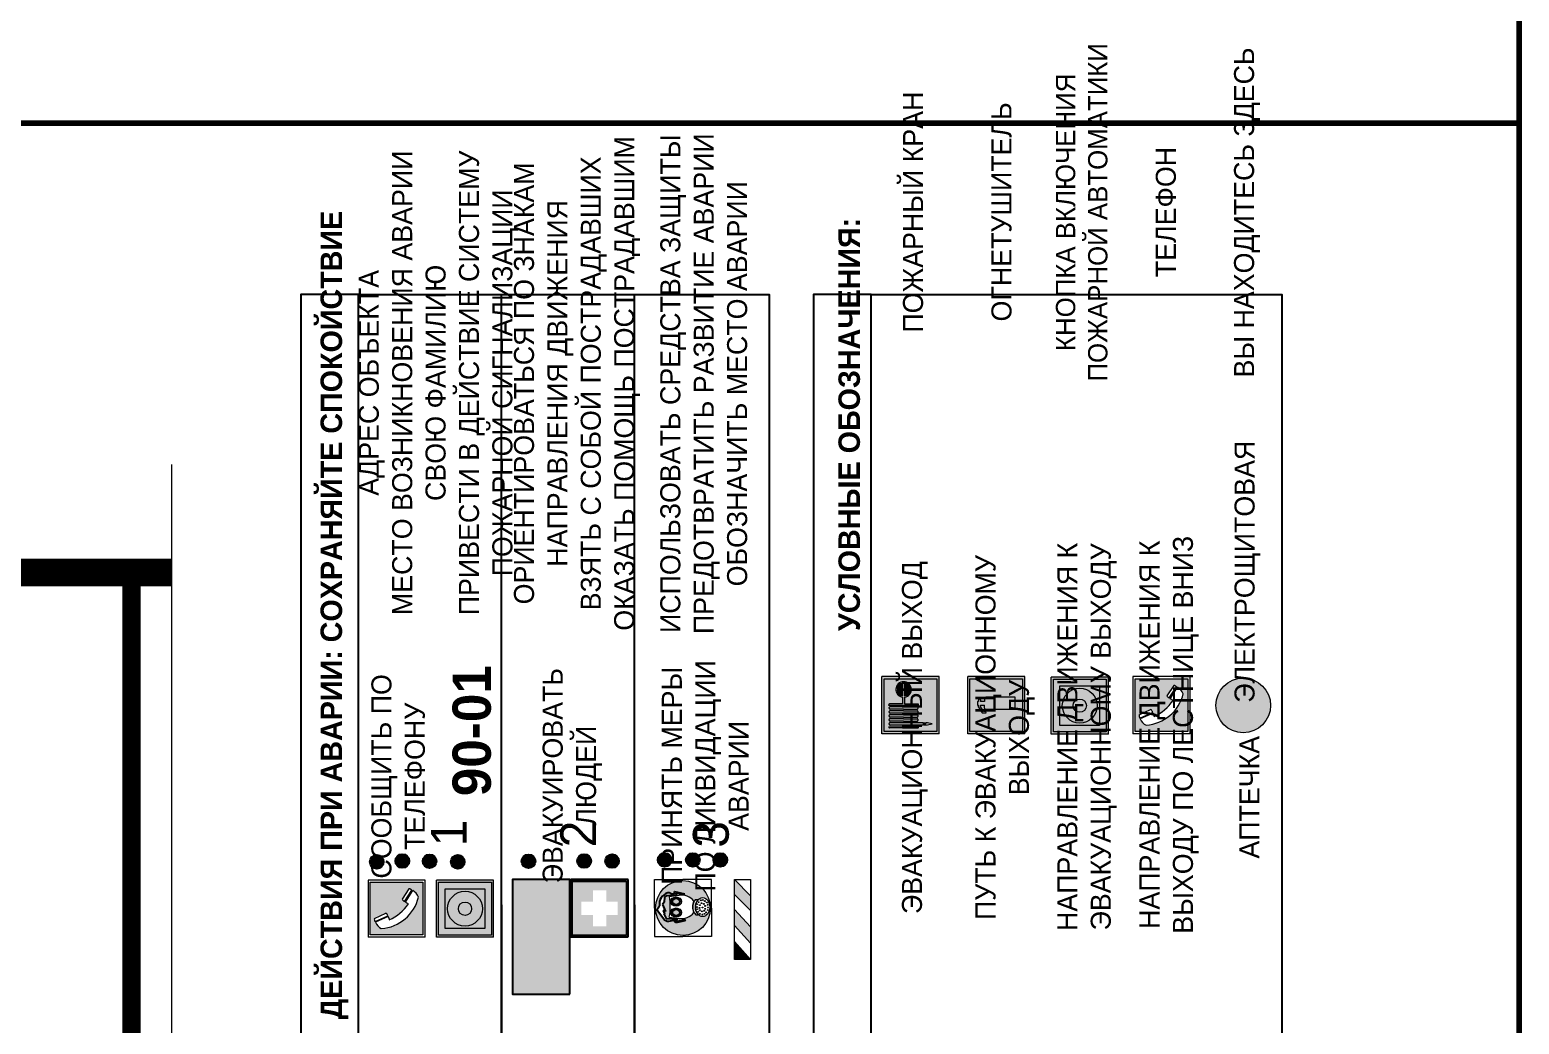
# Model space of a CAD drawing. Header units: millimetres. Extents: x 13114 to 67229, y 22859 to 38520.
# Drawn here: x 22875.4 to 23083.5, y 31561.4 to 31700.4 of the extents above; entities that cross this region are included whole.
import ezdxf

# ---------------------------------------------------------------- set-up
doc = ezdxf.new("R2010")
doc.units = ezdxf.units.MM
doc.styles.add('обычный', font='arial.ttf')

# ---------------------------------------------------------------- blocks, each defined once
blk = doc.blocks.new('A$C38D26F80')
h = blk.add_hatch(color=5)
h.dxf.hatch_style = 1
h.paths.add_polyline_path([(-8.77, -4.48, 1), (-0.19, -4.48, 1)])
h.paths.add_polyline_path([(-6.75, -3.58), (-6.75, -3.31), (-6.62, -3.22), (-6.5, -3.22), (-6.42, -3.3), (-6.39, -3.28), (-6.59, -2.23), (-6.59, -2.01), (-6.38, -1.58), (-4.76, -0.4), (-4.13, -0.79, -0.362848), (-2.1, -2.1, -0.201049), (-2.17, -2.48, 0.085434), (-2.26, -3.13), (-1.9, -3.16), (-2.25, -4.7), (-2.4, -4.59), (-2.43, -4.34), (-2.36, -4.34), (-2.14, -3.34), (-2.47, -3.42), (-2.58, -1.95), (-2.77, -1.58), (-3.58, -1.52), (-3.92, -1.26), (-5.05, -1.73), (-4.87, -1.39), (-5.41, -1.6), (-5.41, -1.46), (-6.13, -1.87), (-6.18, -3.5), (-6.56, -3.47), (-6.37, -4.59), (-6.16, -4.43), (-6.16, -4.66), (-6.36, -4.79), (-6.37, -4.8), (-6.51, -4.76)], flags=16)
h.paths.add_polyline_path([(-6.51, -4.76), (-6.36, -4.79), (-6.37, -4.8)], flags=0)
h.paths.add_polyline_path([(-5.92, -2.34, 0.089508), (-2.67, -2.35), (-2.48, -3.88, -0.268602), (-3.4, -6.18, 0.262449), (-5.2, -6.18, -0.268602), (-6.11, -3.88)], flags=16)
edge = h.paths.add_edge_path(flags=16)
edge.add_ellipse((-5.19, -3.41), major_axis=(0, 0.842), ratio=0.848992, start_angle=0, end_angle=360)
edge = h.paths.add_edge_path(flags=0)
edge.add_ellipse((-5.19, -3.39), major_axis=(0, 0.665), ratio=0.853798, start_angle=0, end_angle=360)
edge = h.paths.add_edge_path(flags=0)
edge.add_ellipse((-5.19, -3.4), major_axis=(0, 0.528), ratio=0.864094, start_angle=0, end_angle=360)
edge = h.paths.add_edge_path(flags=16)
edge.add_ellipse((-3.47, -3.4), major_axis=(0, 0.842), ratio=0.848992, start_angle=0, end_angle=360)
h.paths.add_polyline_path([(-3.13, -6.45), (-3.13, -6.84, 0.383174), (-5.57, -6.85), (-5.57, -6.49, -0.369952)], flags=16)
edge = h.paths.add_edge_path(flags=0)
edge.add_ellipse((-3.47, -3.39), major_axis=(0, 0.665), ratio=0.853798, start_angle=0, end_angle=360)
edge = h.paths.add_edge_path(flags=0)
edge.add_ellipse((-3.47, -3.4), major_axis=(0, 0.528), ratio=0.864094, start_angle=0, end_angle=360)
edge = h.paths.add_edge_path(flags=16)
edge.add_ellipse((-4.34, -7.57), major_axis=(-1.48, 0), ratio=0.744955, start_angle=0, end_angle=360)
h.paths.add_polyline_path([(-5.01, -6.85, -1), (-5.15, -6.85, -1)], flags=0)
h.paths.add_polyline_path([(-5.33, -7.14, -1), (-5.47, -7.14, -1)], flags=0)
h.paths.add_polyline_path([(-4.61, -6.71, -1), (-4.74, -6.71, -1)], flags=16)
h.paths.add_polyline_path([(-5.43, -7.51, -1), (-5.57, -7.51, -1)], flags=0)
h.paths.add_polyline_path([(-4.26, -6.67, -1), (-4.4, -6.67, -1)], flags=16)
h.paths.add_polyline_path([(-4.74, -7.14, -1), (-4.88, -7.14, -1)], flags=0)
h.paths.add_polyline_path([(-4.93, -7.43, -1), (-5.07, -7.43, -1)], flags=0)
h.paths.add_polyline_path([(-4.41, -7.07, -1), (-4.54, -7.07, -1)], flags=0)
h.paths.add_polyline_path([(-5.33, -7.87, -1), (-5.46, -7.87, -1)], flags=0)
h.paths.add_polyline_path([(-3.8, -6.71, -1), (-3.94, -6.71, -1)], flags=16)
h.paths.add_polyline_path([(-4.85, -7.78, -1), (-4.98, -7.78, -1)], flags=0)
h.paths.add_polyline_path([(-3.96, -7.14, -1), (-4.1, -7.14, -1)], flags=0)
h.paths.add_polyline_path([(-4.33, -7.53, -1), (-4.47, -7.53, -1)], flags=0)
h.paths.add_polyline_path([(-5.09, -8.12, -1), (-5.23, -8.12, -1)], flags=0)
h.paths.add_polyline_path([(-3.5, -6.94, -1), (-3.64, -6.94, -1)], flags=0)
h.paths.add_polyline_path([(-4.54, -7.97, -1), (-4.68, -7.97, -1)], flags=0)
h.paths.add_polyline_path([(-3.66, -7.39, -1), (-3.8, -7.39, -1)], flags=0)
h.paths.add_polyline_path([(-4.73, -8.35, -1), (-4.86, -8.35, -1)], flags=0)
h.paths.add_polyline_path([(-4.09, -7.96, -1), (-4.23, -7.96, -1)], flags=0)
h.paths.add_polyline_path([(-3.77, -7.74, -1), (-3.91, -7.74, -1)], flags=0)
h.paths.add_polyline_path([(-3.22, -7.27, -1), (-3.35, -7.27, -1)], flags=0)
h.paths.add_polyline_path([(-4.34, -8.4, -1), (-4.47, -8.4, -1)], flags=0)
h.paths.add_polyline_path([(-3.16, -7.61, -1), (-3.3, -7.61, -1)], flags=0)
h.paths.add_polyline_path([(-3.9, -8.35, -1), (-4.04, -8.35, -1)], flags=0)
h.paths.add_polyline_path([(-3.32, -7.91, -1), (-3.46, -7.91, -1)], flags=0)
h.paths.add_polyline_path([(-3.55, -8.23, -1), (-3.69, -8.23, -1)], flags=0)
at = {"color": 5, "lineweight": 5}
for p, q in [((-4.48, 0), (-8.96, 0)), ((-8.96, 0), (-8.96, -4.48)), ((-4.48, 0), (0, 0)), ((0, 0), (0, -4.48)), ((-6.59, -2.01), (-6.38, -1.58)), ((-6.59, -2.23), (-6.59, -2.01)), ((-6.39, -3.28), (-6.59, -2.23)), ((-6.38, -1.58), (-4.76, -0.4)), ((-6.13, -1.87), (-6.18, -3.5)), ((-5.41, -1.46), (-6.13, -1.87)), ((-4.87, -1.39), (-5.41, -1.6)), ((-5.41, -1.6), (-5.41, -1.46)), ((-3.92, -1.26), (-5.05, -1.73)), ((-5.05, -1.73), (-4.87, -1.39)), ((-4.76, -0.4), (-4.13, -0.79)), ((-3.58, -1.52), (-3.92, -1.26)), ((-2.77, -1.58), (-3.58, -1.52)), ((-2.58, -1.95), (-2.77, -1.58)), ((-2.47, -3.42), (-2.58, -1.95)), ((-8.96, -8.96), (-8.96, -4.48)), ((-6.75, -3.31), (-6.62, -3.22)), ((-6.75, -3.58), (-6.75, -3.31)), ((-6.51, -4.76), (-6.75, -3.58)), ((-6.62, -3.22), (-6.5, -3.22)), ((-6.18, -3.5), (-6.56, -3.47)), ((-6.56, -3.47), (-6.37, -4.59)), ((-6.5, -3.22), (-6.42, -3.3)), ((-6.42, -3.3), (-6.39, -3.28)), ((-6.37, -4.59), (-6.16, -4.43)), ((-6.16, -4.66), (-6.37, -4.8)), ((-6.16, -4.43), (-6.16, -4.66)), ((-5.92, -2.34), (-6.11, -3.88)), ((-2.67, -2.34), (-2.48, -3.88)), ((-2.14, -3.34), (-2.47, -3.42)), ((-2.43, -4.34), (-2.4, -4.59)), ((-2.43, -4.34), (-2.36, -4.34)), ((-2.4, -4.59), (-2.25, -4.7)), ((-2.36, -4.34), (-2.14, -3.34)), ((-1.9, -3.16), (-2.26, -3.13)), ((-2.25, -4.7), (-1.9, -3.16)), ((0, -8.96), (0, -4.48)), ((-6.37, -4.8), (-6.51, -4.76)), ((-5.57, -6.49), (-5.57, -6.85)), ((-3.13, -6.45), (-3.13, -6.84)), ((-4.48, -8.96), (-8.96, -8.96)), ((-4.48, -8.96), (0, -8.96))]:
    blk.add_line(p, q, dxfattribs=at)
at = {"color": 5}
for p, q in [((-6.59, -2.01), (-6.38, -1.58)), ((-6.59, -2.23), (-6.59, -2.01)), ((-6.39, -3.28), (-6.59, -2.23)), ((-6.38, -1.58), (-4.76, -0.4)), ((-6.13, -1.87), (-6.18, -3.5)), ((-5.41, -1.46), (-6.13, -1.87)), ((-4.87, -1.39), (-5.41, -1.6)), ((-5.41, -1.6), (-5.41, -1.46)), ((-3.92, -1.26), (-5.05, -1.73)), ((-5.05, -1.73), (-4.87, -1.39)), ((-4.76, -0.4), (-4.13, -0.79)), ((-3.58, -1.52), (-3.92, -1.26)), ((-2.77, -1.58), (-3.58, -1.52)), ((-2.58, -1.95), (-2.77, -1.58)), ((-2.47, -3.42), (-2.58, -1.95)), ((-6.75, -3.31), (-6.62, -3.22)), ((-6.75, -3.58), (-6.75, -3.31)), ((-6.51, -4.76), (-6.75, -3.58)), ((-6.62, -3.22), (-6.5, -3.22)), ((-6.18, -3.5), (-6.56, -3.47)), ((-6.56, -3.47), (-6.37, -4.59)), ((-6.5, -3.22), (-6.42, -3.3)), ((-6.42, -3.3), (-6.39, -3.28)), ((-6.37, -4.59), (-6.16, -4.43)), ((-6.16, -4.66), (-6.37, -4.8)), ((-6.16, -4.66), (-6.36, -4.79)), ((-6.16, -4.43), (-6.16, -4.66)), ((-2.14, -3.34), (-2.47, -3.42)), ((-2.4, -4.59), (-2.43, -4.34)), ((-2.43, -4.34), (-2.36, -4.34)), ((-2.25, -4.7), (-2.4, -4.59)), ((-2.36, -4.34), (-2.14, -3.34)), ((-2.26, -3.13), (-1.9, -3.16)), ((-1.9, -3.16), (-2.25, -4.7)), ((-6.37, -4.8), (-6.51, -4.76)), ((-6.36, -4.79), (-6.51, -4.76))]:
    blk.add_line(p, q, dxfattribs=at)
at = {"color": 5, "lineweight": 5}
for centre, radius in [((-4.48, -4.48), 4.29), ((-5.08, -6.85), 0.0678), ((-4.67, -6.71), 0.0678), ((-4.33, -6.67), 0.0678), ((-3.87, -6.71), 0.0678), ((-3.57, -6.94), 0.0678), ((-5.5, -7.51), 0.0678), ((-5.4, -7.14), 0.0678), ((-5.4, -7.87), 0.0678), ((-5.16, -8.12), 0.0678), ((-5, -7.43), 0.0678), ((-4.91, -7.78), 0.0678), ((-4.81, -7.14), 0.0678), ((-4.79, -8.35), 0.0678), ((-4.61, -7.97), 0.0678), ((-4.47, -7.07), 0.0678), ((-4.4, -7.53), 0.0678), ((-4.4, -8.4), 0.0678), ((-4.16, -7.96), 0.0678), ((-4.03, -7.14), 0.0678), ((-3.97, -8.35), 0.0678), ((-3.84, -7.74), 0.0678), ((-3.73, -7.39), 0.0678), ((-3.62, -8.23), 0.0678), ((-3.39, -7.91), 0.0678), ((-3.28, -7.27), 0.0678), ((-3.23, -7.61), 0.0678)]:
    blk.add_circle(centre, radius, dxfattribs=at)
at = {"color": 5}
for centre, radius, start, end in [((-3.89, -2.66), 1.88, 17.387, 97.1599), ((-2.6, -2.2), 0.511, 326.3906, 11.8614), ((-0.35, -3.07), 1.91, 162.2553, 181.7878)]:
    blk.add_arc(centre, radius, start, end, dxfattribs=at)
at = {"color": 5, "lineweight": 5}
for centre, radius, start, end in [((-2.6, -2.2), 0.513, 326.4781, 11.7739), ((-3.66, -4.24), 2.47, 171.573, 231.7124), ((-4.28, 6.66), 9.15, 259.6987, 280.1569), ((-4.93, -4.24), 2.47, 308.2876, 8.427), ((-0.47, -3.05), 1.79, 161.5846, 182.4584), ((-4.33, -7.88), 1.87, 50.358, 131.5662), ((-4.34, -8.2), 1.82, 48.4943, 132.3565), ((-4.3, -7.78), 1.83, 60.5889, 119.4111)]:
    blk.add_arc(centre, radius, start, end, dxfattribs=at)
for centre, major_axis, ratio in [((-5.19, -3.41), (0, 0.842), 0.848992), ((-5.19, -3.39), (0, 0.665), 0.853798), ((-5.19, -3.4), (0, 0.528), 0.864094), ((-3.47, -3.4), (0, 0.842), 0.848992), ((-3.47, -3.39), (0, 0.665), 0.853798), ((-3.47, -3.4), (0, 0.528), 0.864094), ((-4.34, -7.57), (-1.48, 0), 0.744955)]:
    blk.add_ellipse(centre, major_axis=major_axis, ratio=ratio, dxfattribs=at)
blk = doc.blocks.new('A$C47DD6509')
at = {"lineweight": 5}
for points in [[(-8.69, 0), (-11.19, 0), (-11.19, -2.22)], [(-4.22, 0), (-6.45, 0), (-8.91, -2.22), (-6.61, -2.22)], [(0, 0), (-2.09, 0), (-4.36, -2.22), (-2.29, -2.22)]]:
    blk.add_hatch(color=242, dxfattribs=at).paths.add_polyline_path(points)
at = {"color": 242, "lineweight": 5}
for p, q in [((-11.19, -2.22), (-8.69, 0)), ((-11.19, -2.22), (-11.19, 0)), ((-11.19, 0), (-8.69, 0)), ((-11.19, 0), (0, 0)), ((-8.91, -2.22), (-6.45, 0)), ((-6.61, -2.22), (-4.22, 0)), ((-4.36, -2.22), (-2.09, 0)), ((-2.29, -2.22), (0, 0)), ((0, 0), (0, -2.22)), ((0, -2.22), (-11.19, -2.22))]:
    blk.add_line(p, q, dxfattribs=at)
blk = doc.blocks.new('A$C32E8229D')
at = {"true_color": 0xffffff}
blk.add_hatch(color=7, dxfattribs=at).paths.add_polyline_path([(0, 0), (0, -8), (16, -8), (16, 0)])
h = blk.add_hatch(color=126)
h.paths.add_polyline_path([(0.2, -0.2), (15.8, -0.2), (15.8, -7.8), (0.2, -7.8)])
h.paths.add_polyline_path([(13.49, -2.05), (12.08, -2.05), (11.37, -2.63, 0.162397), (11.29, -2.84), (11.29, -3.63), (10.35, -3.63), (10.35, -4.05), (11.68, -4.05), (11.68, -3.48), (12.26, -4.28), (11.29, -5.1), (11.29, -6.78), (11.85, -6.78), (11.85, -5.44), (12.8, -4.64), (12.8, -5.94), (14.46, -5.94), (14.46, -5.39), (13.45, -5.39), (13.45, -3.97), (12.46, -2.59), (13.15, -2.59), (13.69, -3.34), (14.18, -3)], flags=16)
h.paths.add_polyline_path([(10.74, -1.82, 1), (11.8, -1.82, 1)], flags=16)
h.paths.add_polyline_path([(9.39, -3.59), (5.99, -3.59), (6.56, -3.03), (5.91, -3.03), (5.1, -3.83), (5.91, -4.64), (6.56, -4.64), (5.99, -4.09), (9.39, -4.09)], flags=16)
h.paths.add_polyline_path([(4.29, -1.08), (1.72, -1.08), (1.72, -6.6), (4.29, -6.6)], flags=16)
at = {"color": 126}
blk.add_lwpolyline([(16, -8), (0, -8), (0, 0), (16, 0)], close=True, dxfattribs=at)
blk = doc.blocks.new('A$C18900ED3')
h = blk.add_hatch(color=126)
h.paths.add_polyline_path([(-0.18, -0.18), (-7.02, -0.18), (-7.02, -7.02), (-0.18, -7.02)])
h.paths.add_polyline_path([(-5.89, -4.46), (-5.89, -2.77), (-4.46, -2.77), (-4.46, -1.31), (-2.77, -1.31), (-2.77, -2.77), (-1.33, -2.77), (-1.33, -4.46), (-2.77, -4.46), (-2.77, -5.89), (-4.46, -5.89), (-4.46, -4.46)], flags=16)
at = {"color": 126}
for p, q in [((-7.2, 0), (-7.2, -7.2)), ((0, 0), (-7.2, 0)), ((0, -7.2), (0, 0)), ((-7.02, -7.02), (-7.02, -0.18)), ((-7.02, -0.18), (-0.18, -0.18)), ((-0.18, -0.18), (-0.18, -7.02)), ((-7.2, -7.2), (0, -7.2)), ((-0.18, -7.02), (-7.02, -7.02))]:
    blk.add_line(p, q, dxfattribs=at)
blk = doc.blocks.new('A$C456E1F9C')
at = {"lineweight": 5}
h = blk.add_hatch(color=242, dxfattribs=at)
h.paths.add_polyline_path([(0.51, -1.47), (0.51, -13.26), (12.29, -13.26), (12.29, -1.47)])
h.paths.add_polyline_path([(5.42, -4.95, -0.254479), (4.78, -5.4), (3.52, -2.53, -0.209735), (4.23, -2.4)], flags=16)
h.paths.add_polyline_path([(8.53, -8.6), (10.87, -10.17), (10.54, -10.76), (8.03, -9.13, -0.192251)], flags=16)
h.paths.add_polyline_path([(4.61, -5.49, 0.005518), (3.87, -5.72, 0.128647), (7.49, -10.01, 0.00809), (7.83, -9.33), (10.47, -10.97, -0.16736), (8.99, -12.25, -0.327862), (1.95, -3.95, -0.166952), (3.36, -2.62)], flags=16)
at = {"color": 242, "lineweight": 5}
for p, q in [((0, -13.77), (0, -0.97)), ((12.8, -0.97), (0, -0.97)), ((4.61, -5.49), (3.36, -2.62)), ((3.52, -2.53), (4.78, -5.4)), ((4.23, -2.4), (5.42, -4.95)), ((12.8, -13.77), (12.8, -0.97)), ((7.83, -9.33), (10.47, -10.97)), ((8.03, -9.13), (10.54, -10.76)), ((10.81, -10.12), (8.53, -8.6)), ((10.54, -10.76), (10.8, -10.3)), ((10.8, -10.3), (10.81, -10.12)), ((0, -13.77), (12.8, -13.77))]:
    blk.add_line(p, q, dxfattribs=at)
blk.add_lwpolyline([(0.51, -1.47), (12.29, -1.47), (12.29, -13.26), (0.51, -13.26)], close=True, dxfattribs=at)
for centre, radius, start, end in [((4.59, -5.34), 2.99, 114.2845, 152.1974), ((4.02, -3.27), 0.891, 76.3284, 123.7092), ((11.12, -3.31), 9.19, 183.9915, 256.6009), ((14.98, -39.1), 35.17, 107.1487, 108.4135), ((13.86, -0.94), 11.08, 205.5536, 234.8762), ((4.68, -4.59), 0.824, 276.9621, 334.0723), ((-13.31, 0.8), 23.44, 332.5487, 334.4027), ((8.94, -9.5), 0.989, 114.4092, 157.9388), ((7.87, -9.46), 3, 291.9291, 329.9329)]:
    blk.add_arc(centre, radius, start, end, dxfattribs=at)
blk = doc.blocks.new('A$C54414219')
at = {"true_color": 0xffffff}
h = blk.add_hatch(color=7, dxfattribs=at)
h.paths.add_polyline_path([(2.39, -9.45), (2.39, -18.3), (11.23, -18.3), (11.23, -9.45)], flags=0)
h.paths.add_polyline_path([(10.71, -13.87, -1), (2.92, -13.87, -1)], flags=0)
h.paths.add_polyline_path([(8.3, -13.87, -1), (5.33, -13.87, -1)], flags=0)
h.paths.add_polyline_path([(0.41, -7.47), (0.41, -20.27), (13.21, -20.27), (13.21, -7.47)])
h.paths.add_polyline_path([(0.92, -19.77), (12.71, -19.77), (12.71, -7.98), (0.92, -7.98)], flags=16)
h.paths.add_polyline_path([(11.23, -9.45), (11.23, -18.3), (2.39, -18.3), (2.39, -9.45)], flags=0)
at = {"lineweight": 5}
h = blk.add_hatch(color=242, dxfattribs=at)
h.paths.add_polyline_path([(12.71, -7.98), (0.92, -7.98), (0.92, -19.77), (12.71, -19.77)])
h.paths.add_polyline_path([(11.23, -18.3), (2.39, -18.3), (2.39, -9.45), (11.23, -9.45)], flags=16)
h.paths.add_polyline_path([(10.71, -13.87, -1), (2.92, -13.87, -1)], flags=0)
h.paths.add_polyline_path([(8.3, -13.87, -1), (5.33, -13.87, -1)], flags=0)
at = {"true_color": 0xffffff}
h = blk.add_hatch(color=7, dxfattribs=at)
h.paths.add_polyline_path([(2.39, -9.45), (2.39, -18.3), (11.23, -18.3), (11.23, -9.45)])
h.paths.add_polyline_path([(10.71, -13.87, -1), (2.92, -13.87, -1)], flags=16)
h.paths.add_polyline_path([(8.3, -13.87, -1), (5.33, -13.87, -1)], flags=0)
at = {"lineweight": 5}
h = blk.add_hatch(color=242, dxfattribs=at)
h.paths.add_polyline_path([(2.92, -13.87, 1), (10.71, -13.87, 1)])
h.paths.add_polyline_path([(8.3, -13.87, -1), (5.33, -13.87, -1)], flags=16)
at = {"color": 242, "lineweight": 5}
for p, q in [((0.41, -20.27), (0.41, -7.47)), ((0.41, -7.47), (13.21, -7.47)), ((0.41, -7.47), (13.21, -7.47)), ((13.21, -20.27), (13.21, -7.47)), ((0.41, -20.27), (13.21, -20.27))]:
    blk.add_line(p, q, dxfattribs=at)
for points in [[(0.92, -7.98), (12.71, -7.98), (12.71, -19.77), (0.92, -19.77)], [(2.39, -9.45), (11.23, -9.45), (11.23, -18.3), (2.39, -18.3)]]:
    blk.add_lwpolyline(points, close=True, dxfattribs=at)
for radius in [3.89, 1.49]:
    blk.add_circle((6.81, -13.87), radius, dxfattribs=at)
blk = doc.blocks.new('A$C37112FD5')
at = {"true_color": 0xf5f5ff}
h = blk.add_hatch(color=7, dxfattribs=at)
h.dxf.hatch_style = 1
h.paths.add_polyline_path([(12.8, -7.4), (0, -7.4), (0, -20.2), (12.8, -20.2)])
h.paths.add_polyline_path([(12.29, -7.91), (12.29, -19.69), (0.51, -19.69), (0.51, -7.91)], flags=16)
h.paths.add_polyline_path([(4.98, -9.04, -0.42597), (5.17, -9.22), (5.17, -12.25), (5.17, -15.29, -0.432244), (4.98, -15.47), (4.83, -15.47, -0.42597), (4.64, -15.29), (4.64, -12.25), (4.64, -9.22, -0.432244), (4.83, -9.04)], flags=0)
h.paths.add_polyline_path([(4.28, -9.22), (4.28, -12.25), (4.28, -15.29, -0.432244), (4.09, -15.47), (3.94, -15.47, -0.42597), (3.75, -15.29), (3.75, -12.25), (3.75, -9.22, -0.432244), (3.94, -9.04), (4.09, -9.04, -0.42597)], flags=0)
h.paths.add_polyline_path([(5.72, -9.04), (5.87, -9.04, -0.42597), (6.06, -9.22), (6.06, -12.25), (6.06, -15.29, -0.432244), (5.87, -15.47), (5.72, -15.47, -0.42597), (5.53, -15.29), (5.53, -12.25), (5.53, -9.22, -0.432244)], flags=0)
h.paths.add_polyline_path([(6.42, -8.9), (6.5, -8.9, -0.42597), (6.69, -9.08), (6.69, -12.03), (8.21, -12.03, -15.824349), (8.21, -12.47), (6.69, -12.47), (6.69, -15.42, -0.432244), (6.5, -15.6), (6.42, -15.6)], flags=0)
h.paths.add_polyline_path([(3.39, -9.22), (3.39, -12.25), (3.39, -15.29, -0.432244), (3.2, -15.47), (3.05, -15.47, -0.42597), (2.85, -15.29), (2.85, -12.25), (2.85, -9.22, -0.432244), (3.05, -9.04), (3.2, -9.04, -0.42597)], flags=0)
h.paths.add_polyline_path([(2.5, -9.22), (2.5, -16.71), (1.96, -16.71), (1.96, -9.22, -0.432244), (2.15, -9.04), (2.31, -9.04, -0.42597)], flags=0)
h.paths.add_polyline_path([(1.61, -8.9), (1.61, -15.6), (1.57, -15.6, -0.42597), (1.37, -15.42), (1.37, -12.03), (1.37, -9.09, -0.432244), (1.57, -8.9)], flags=0)
h.paths.add_polyline_path([(9.76, -10.81), (9.76, -12.03), (8.49, -12.03, -0.336371)], flags=0)
h.paths.add_polyline_path([(8.49, -12.47), (9.76, -12.47), (9.76, -13.7, -0.336371)], flags=0)
h.paths.add_polyline_path([(10.11, -10.81, -0.336371), (11.38, -12.03), (10.11, -12.03)], flags=0)
h.paths.add_polyline_path([(10.11, -12.47), (11.38, -12.47, -0.336371), (10.11, -13.7)], flags=0)
h.paths.add_polyline_path([(2.5, -16.84), (2.5, -17.05), (1.97, -17.05), (1.97, -16.84)], flags=0)
h.paths.add_polyline_path([(2.5, -17.24, -0.033778), (2.24, -18.6, -0.033778), (1.97, -17.24)], flags=0)
h = blk.add_hatch(color=242)
h.dxf.hatch_style = 1
h.paths.add_polyline_path([(12.29, -7.91), (0.51, -7.91), (0.51, -19.69), (12.29, -19.69)])
h.paths.add_polyline_path([(6.42, -15.6), (6.42, -8.9), (6.5, -8.9, -0.42597), (6.69, -9.08), (6.69, -12.03), (8.21, -12.03, -15.824349), (8.21, -12.47), (6.69, -12.47), (6.69, -15.42, -0.432244), (6.5, -15.6)], flags=16)
h.paths.add_polyline_path([(5.87, -15.47), (5.72, -15.47, -0.42597), (5.53, -15.29), (5.53, -12.25), (5.53, -9.22, -0.432244), (5.72, -9.04), (5.87, -9.04, -0.42597), (6.06, -9.22), (6.06, -12.25), (6.06, -15.29, -0.432244)], flags=16)
h.paths.add_polyline_path([(4.98, -15.47), (4.83, -15.47, -0.42597), (4.64, -15.29), (4.64, -12.25), (4.64, -9.22, -0.432244), (4.83, -9.04), (4.98, -9.04, -0.42597), (5.17, -9.22), (5.17, -12.25), (5.17, -15.29, -0.432244)], flags=16)
h.paths.add_polyline_path([(4.09, -15.47), (3.94, -15.47, -0.42597), (3.75, -15.29), (3.75, -12.25), (3.75, -9.22, -0.432244), (3.94, -9.04), (4.09, -9.04, -0.42597), (4.28, -9.22), (4.28, -12.25), (4.28, -15.29, -0.432244)], flags=16)
h.paths.add_polyline_path([(3.2, -15.47), (3.05, -15.47, -0.42597), (2.85, -15.29), (2.85, -12.25), (2.85, -9.22, -0.432244), (3.05, -9.04), (3.2, -9.04, -0.42597), (3.39, -9.22), (3.39, -12.25), (3.39, -15.29, -0.432244)], flags=16)
h.paths.add_polyline_path([(2.5, -17.05), (1.97, -17.05), (1.97, -16.84), (2.5, -16.84)], flags=16)
h.paths.add_polyline_path([(2.5, -17.24, -0.033778), (2.24, -18.6, -0.033778), (1.97, -17.24)], flags=16)
h.paths.add_polyline_path([(2.5, -16.71), (1.96, -16.71), (1.96, -9.22, -0.432244), (2.15, -9.04), (2.31, -9.04, -0.42597), (2.5, -9.22)], flags=16)
h.paths.add_polyline_path([(1.61, -15.6), (1.57, -15.6, -0.42597), (1.37, -15.42), (1.37, -12.03), (1.37, -9.09, -0.432244), (1.57, -8.9), (1.61, -8.9)], flags=16)
h.paths.add_polyline_path([(8.49, -12.47), (9.76, -12.47), (9.76, -13.7, -0.336371)], flags=0)
h.paths.add_polyline_path([(10.11, -13.7), (10.11, -12.47), (11.38, -12.47, -0.336371)], flags=0)
h.paths.add_polyline_path([(8.49, -12.03, -0.336371), (9.76, -10.81), (9.76, -12.03)], flags=0)
h.paths.add_polyline_path([(10.11, -12.03), (10.11, -10.81, -0.336371), (11.38, -12.03)], flags=0)
h = blk.add_hatch(color=7, dxfattribs=at)
h.dxf.hatch_style = 1
h.paths.add_polyline_path([(1.61, -8.9), (1.57, -8.9, 0.432244), (1.37, -9.09), (1.37, -12.03), (1.37, -15.42, 0.42597), (1.57, -15.6), (1.61, -15.6)])
h.paths.add_polyline_path([(2.5, -9.22, 0.42597), (2.31, -9.04), (2.15, -9.04, 0.432244), (1.96, -9.22), (1.96, -16.71), (2.5, -16.71)])
h.paths.add_polyline_path([(2.5, -16.84), (1.97, -16.84), (1.97, -17.05), (2.5, -17.05)])
h.paths.add_polyline_path([(2.5, -17.24), (1.97, -17.24, 0.033778), (2.24, -18.6, 0.033778)])
h.paths.add_polyline_path([(3.39, -12.25), (3.39, -9.22, 0.42597), (3.2, -9.04), (3.05, -9.04, 0.432244), (2.85, -9.22), (2.85, -12.25), (2.85, -15.29, 0.42597), (3.05, -15.47), (3.2, -15.47, 0.432244), (3.39, -15.29)])
h.paths.add_polyline_path([(4.28, -12.25), (4.28, -9.22, 0.42597), (4.09, -9.04), (3.94, -9.04, 0.432244), (3.75, -9.22), (3.75, -12.25), (3.75, -15.29, 0.42597), (3.94, -15.47), (4.09, -15.47, 0.432244), (4.28, -15.29)])
h.paths.add_polyline_path([(5.17, -12.25), (5.17, -9.22, 0.42597), (4.98, -9.04), (4.83, -9.04, 0.432244), (4.64, -9.22), (4.64, -12.25), (4.64, -15.29, 0.42597), (4.83, -15.47), (4.98, -15.47, 0.432244), (5.17, -15.29)])
h.paths.add_polyline_path([(6.06, -12.25), (6.06, -9.22, 0.42597), (5.87, -9.04), (5.72, -9.04, 0.432244), (5.53, -9.22), (5.53, -12.25), (5.53, -15.29, 0.42597), (5.72, -15.47), (5.87, -15.47, 0.432244), (6.06, -15.29)])
h.paths.add_polyline_path([(6.69, -12.47), (8.21, -12.47, 15.824349), (8.21, -12.03), (6.69, -12.03), (6.69, -9.08, 0.42597), (6.5, -8.9), (6.42, -8.9), (6.42, -15.6), (6.5, -15.6, 0.432244), (6.69, -15.42)])
h.paths.add_polyline_path([(8.49, -12.47), (9.76, -12.47), (9.76, -13.7, -0.336371)], flags=16)
h.paths.add_polyline_path([(8.49, -12.03, -0.336371), (9.76, -10.81), (9.76, -12.03)], flags=16)
h.paths.add_polyline_path([(10.11, -12.47), (11.38, -12.47, -0.336371), (10.11, -13.7)], flags=16)
h.paths.add_polyline_path([(10.11, -12.03), (10.11, -10.81, -0.336371), (11.38, -12.03)], flags=16)
h = blk.add_hatch(color=242)
h.dxf.hatch_style = 1
h.paths.add_polyline_path([(9.76, -10.81, 0.336371), (8.49, -12.03), (9.76, -12.03)])
h.paths.add_polyline_path([(10.11, -10.81), (10.11, -12.03), (11.38, -12.03, 0.336371)])
h.paths.add_polyline_path([(11.38, -12.47), (10.11, -12.47), (10.11, -13.7, 0.336371)])
h.paths.add_polyline_path([(9.76, -12.47), (8.49, -12.47, 0.336371), (9.76, -13.7)])
at = {"color": 242, "lineweight": 5}
for p, q in [((0, -20.2), (0, -7.4)), ((0, -7.4), (12.8, -7.4)), ((1.37, -12.03), (1.37, -9.08)), ((1.57, -8.9), (1.61, -8.9)), ((1.61, -8.9), (1.61, -15.6)), ((1.96, -16.71), (1.96, -9.22)), ((2.15, -9.04), (2.31, -9.04)), ((2.5, -16.71), (2.5, -9.22)), ((2.85, -12.25), (2.85, -9.22)), ((3.05, -9.04), (3.2, -9.04)), ((3.39, -12.25), (3.39, -9.22)), ((3.75, -12.25), (3.75, -9.22)), ((3.94, -9.04), (4.09, -9.04)), ((4.28, -12.25), (4.28, -9.22)), ((4.64, -12.25), (4.64, -9.22)), ((4.83, -9.04), (4.98, -9.04)), ((5.17, -12.25), (5.17, -9.22)), ((5.53, -12.25), (5.53, -9.22)), ((5.72, -9.04), (5.87, -9.04)), ((6.06, -12.25), (6.06, -9.22)), ((6.42, -8.9), (6.42, -15.6)), ((6.5, -8.9), (6.42, -8.9)), ((6.69, -12.03), (6.69, -9.08)), ((12.8, -20.2), (12.8, -7.4)), ((1.37, -12.03), (1.37, -15.42)), ((2.85, -12.25), (2.85, -15.29)), ((3.39, -12.25), (3.39, -15.29)), ((3.75, -12.25), (3.75, -15.29)), ((4.28, -12.25), (4.28, -15.29)), ((4.64, -12.25), (4.64, -15.29)), ((5.17, -12.25), (5.17, -15.29)), ((5.53, -12.25), (5.53, -15.29)), ((6.06, -12.25), (6.06, -15.29)), ((8.21, -12.03), (6.69, -12.03)), ((8.21, -12.47), (6.69, -12.47)), ((6.69, -12.47), (6.69, -15.42)), ((9.76, -12.03), (8.49, -12.03)), ((9.76, -12.47), (8.49, -12.47)), ((9.76, -10.81), (9.76, -12.03)), ((9.76, -12.47), (9.76, -13.7)), ((10.11, -10.81), (10.11, -12.03)), ((11.38, -12.03), (10.11, -12.03)), ((11.38, -12.47), (10.11, -12.47)), ((10.11, -12.47), (10.11, -13.7)), ((1.57, -15.6), (1.61, -15.6)), ((3.05, -15.47), (3.2, -15.47)), ((3.94, -15.47), (4.09, -15.47)), ((4.83, -15.47), (4.98, -15.47)), ((5.72, -15.47), (5.87, -15.47)), ((6.42, -15.6), (6.5, -15.6)), ((1.96, -16.71), (2.5, -16.71)), ((1.97, -16.84), (2.5, -16.84)), ((1.97, -17.05), (1.97, -16.84)), ((2.5, -17.05), (1.97, -17.05)), ((1.97, -17.24), (2.5, -17.24)), ((2.5, -16.84), (2.5, -17.05)), ((0, -20.2), (12.8, -20.2))]:
    blk.add_line(p, q, dxfattribs=at)
blk.add_lwpolyline([(0.51, -7.91), (12.29, -7.91), (12.29, -19.69), (0.51, -19.69)], close=True, dxfattribs=at)
for centre, radius, start, end in [((1.56, -9.09), 0.182, 87.1027, 180.6071), ((2.15, -9.22), 0.182, 87.1027, 180.6071), ((2.32, -9.22), 0.182, 359.3929, 92.8973), ((3.04, -9.22), 0.182, 87.1027, 180.6071), ((3.21, -9.22), 0.182, 359.3929, 92.8973), ((3.93, -9.22), 0.182, 87.1027, 180.6071), ((4.1, -9.22), 0.182, 359.3929, 92.8973), ((4.82, -9.22), 0.182, 87.1027, 180.6071), ((4.99, -9.22), 0.182, 359.3929, 92.8973), ((5.71, -9.22), 0.182, 87.1027, 180.6071), ((5.88, -9.22), 0.182, 359.3929, 92.8973), ((6.51, -9.09), 0.182, 359.3929, 92.8973), ((9.93, -12.25), 1.74, 187.2319, 172.7681), ((9.93, -12.25), 1.46, 96.9927, 171.3585), ((9.93, -12.25), 1.46, 188.6415, 263.0073), ((9.93, -12.25), 1.46, 8.6415, 83.0073), ((9.93, -12.25), 1.46, 276.9927, 351.3585), ((1.56, -15.42), 0.182, 179.3929, 272.8973), ((3.04, -15.29), 0.182, 179.3929, 272.8973), ((3.21, -15.29), 0.182, 267.1027, 0.6071), ((3.93, -15.29), 0.182, 179.3929, 272.8973), ((4.1, -15.29), 0.182, 267.1027, 0.6071), ((4.82, -15.29), 0.182, 179.3929, 272.8973), ((4.99, -15.29), 0.182, 267.1027, 0.6071), ((5.71, -15.29), 0.182, 179.3929, 272.8973), ((5.88, -15.29), 0.182, 267.1027, 0.6071), ((6.51, -15.42), 0.182, 267.1027, 0.6071), ((12.17, -15.98), 10.27, 187.041, 194.7793), ((-7.7, -15.98), 10.27, 345.2207, 352.959)]:
    blk.add_arc(centre, radius, start, end, dxfattribs=at)
blk = doc.blocks.new('A$C7B8C2D5B')
at = {"lineweight": 0}
h = blk.add_hatch(color=5, dxfattribs=at)
h.dxf.hatch_style = 1
h.paths.add_polyline_path([(1.397, -3.024, 1), (-2.112, -3.024, 1)])
at = {"color": 5, "lineweight": 0}
blk.add_circle((-0.358, -3.024), 1.755, dxfattribs=at)
blk = doc.blocks.new('A$C3AD82952')
at = {"true_color": 0xf5f5ff}
h = blk.add_hatch(color=7, dxfattribs=at)
h.dxf.hatch_style = 1
h.paths.add_polyline_path([(8.21, 8.73, 0.414214), (7.89, 9.05), (7.22, 9.05), (7.22, 9.92), (7.59, 9.92, 1), (7.57, 10.36), (7.22, 10.36), (7.22, 10.6), (6.43, 10.6), (6.43, 10.36), (6.01, 10.36), (4.74, 9.59), (4.74, 8.69), (4.98, 8.73), (4.98, 9.26), (6.12, 9.91), (6.43, 9.91), (6.43, 9.05), (5.76, 9.05, 0.414214), (5.44, 8.73), (5.44, 2.2), (8.21, 2.2)], flags=0)
h.paths.add_polyline_path([(12.8, 12.8), (0, 12.8), (0, 0), (12.8, 0)])
h.paths.add_polyline_path([(0.51, 12.29), (12.29, 12.29), (12.29, 0.51), (0.51, 0.51)], flags=16)
h.paths.add_polyline_path([(4.74, 9.59), (6.01, 10.36), (6.43, 10.36), (6.43, 10.6), (7.22, 10.6), (7.22, 10.36), (7.59, 10.36, -0.94586), (7.59, 9.92), (7.22, 9.92), (7.22, 9.05), (7.89, 9.05, -0.414214), (8.21, 8.73), (8.21, 2.2), (5.44, 2.2), (5.44, 8.73, -0.414214), (5.76, 9.05), (6.43, 9.05), (6.43, 9.91), (6.12, 9.91), (4.98, 9.26), (4.98, 8.73), (4.74, 8.69)], flags=0)
h = blk.add_hatch(color=242)
h.dxf.hatch_style = 1
h.paths.add_polyline_path([(12.29, 12.29), (0.51, 12.29), (0.51, 0.51), (12.29, 0.51)])
h.paths.add_polyline_path([(4.74, 8.69), (4.74, 9.59), (6.01, 10.36), (6.43, 10.36), (6.43, 10.6), (7.22, 10.6), (7.22, 10.36), (7.59, 10.36, -0.94586), (7.59, 9.92), (7.22, 9.92), (7.22, 9.05), (7.89, 9.05, -0.414214), (8.21, 8.73), (8.21, 2.2), (5.44, 2.2), (5.44, 8.73, -0.414214), (5.76, 9.05), (6.43, 9.05), (6.43, 9.91), (6.12, 9.91), (4.98, 9.26), (4.98, 8.73)], flags=16)
h = blk.add_hatch(color=7, dxfattribs=at)
h.dxf.hatch_style = 1
h.paths.add_polyline_path([(8.21, 8.73, 0.414214), (7.89, 9.05), (7.22, 9.05), (7.22, 9.92), (7.59, 9.92, 1), (7.57, 10.36), (7.22, 10.36), (7.22, 10.6), (6.43, 10.6), (6.43, 10.36), (6.01, 10.36), (4.74, 9.59), (4.74, 8.69), (4.98, 8.73), (4.98, 9.26), (6.12, 9.91), (6.43, 9.91), (6.43, 9.05), (5.76, 9.05, 0.414214), (5.44, 8.73), (5.44, 2.2), (8.21, 2.2)])
at = {"color": 242, "lineweight": 5}
for p, q in [((0, 0), (0, 12.8)), ((0, 12.8), (12.8, 12.8)), ((6.01, 10.36), (4.74, 9.59)), ((6.01, 10.36), (6.43, 10.36)), ((7.22, 10.6), (6.43, 10.6)), ((6.43, 10.6), (6.43, 10.36)), ((7.22, 10.36), (7.22, 10.6)), ((7.59, 10.36), (7.22, 10.36)), ((12.8, 0), (12.8, 12.8)), ((4.74, 9.59), (4.74, 8.69)), ((4.74, 8.69), (4.98, 8.73)), ((4.98, 9.26), (6.12, 9.91)), ((4.98, 8.73), (4.98, 9.26)), ((5.44, 2.2), (5.44, 8.73)), ((5.76, 9.05), (6.43, 9.05)), ((6.12, 9.91), (6.43, 9.91)), ((6.43, 9.91), (6.43, 9.05)), ((7.22, 9.05), (7.22, 9.92)), ((7.59, 9.92), (7.22, 9.92)), ((7.89, 9.05), (7.22, 9.05)), ((8.21, 2.2), (8.21, 8.73)), ((0, 0), (12.8, 0)), ((5.44, 2.2), (8.21, 2.2))]:
    blk.add_line(p, q, dxfattribs=at)
blk.add_lwpolyline([(0.51, 12.29), (12.29, 12.29), (12.29, 0.51), (0.51, 0.51)], close=True, dxfattribs=at)
for centre, radius, start, end in [((7.58, 10.14), 0.223, 273.1875, 86.8125), ((5.76, 8.73), 0.32, 90, 180), ((7.89, 8.73), 0.32, 0, 90)]:
    blk.add_arc(centre, radius, start, end, dxfattribs=at)

msp = doc.modelspace()

# ---------------------------------------------------------------- hatches: boundary and pattern name
at = {"lineweight": 0}
h = msp.add_hatch(color=256, dxfattribs=at)
h.dxf.hatch_style = 1
h.paths.add_polyline_path([(22923.86, 31583.14, 1), (22923.86, 31585.07, 1)])
h = msp.add_hatch(color=256, dxfattribs=at)
h.dxf.hatch_style = 1
h.paths.add_polyline_path([(22927.44, 31583.24, 1), (22927.44, 31585.17, 1)])
h = msp.add_hatch(color=256, dxfattribs=at)
h.dxf.hatch_style = 1
h.paths.add_polyline_path([(22931.25, 31583.2, 1), (22931.25, 31585.14, 1)])
h = msp.add_hatch(color=256, dxfattribs=at)
h.dxf.hatch_style = 1
h.paths.add_polyline_path([(22935.18, 31583.12, 1), (22935.18, 31585.05, 1)])
h = msp.add_hatch(color=256, dxfattribs=at)
h.dxf.hatch_style = 1
h.paths.add_polyline_path([(22945.07, 31583.21, 1), (22945.07, 31585.14, 1)])
h = msp.add_hatch(color=256, dxfattribs=at)
h.dxf.hatch_style = 1
h.paths.add_polyline_path([(22952.85, 31583.25, 1), (22952.85, 31585.18, 1)])
h = msp.add_hatch(color=256, dxfattribs=at)
h.dxf.hatch_style = 1
h.paths.add_polyline_path([(22956.75, 31583.24, 1), (22956.75, 31585.17, 1)])
h = msp.add_hatch(color=256, dxfattribs=at)
h.dxf.hatch_style = 1
h.paths.add_polyline_path([(22964.1, 31583.4, 1), (22964.1, 31585.33, 1)])
h = msp.add_hatch(color=256, dxfattribs=at)
h.dxf.hatch_style = 1
h.paths.add_polyline_path([(22968.05, 31583.39, 1), (22968.05, 31585.32, 1)])
h = msp.add_hatch(color=256, dxfattribs=at)
h.dxf.hatch_style = 1
h.paths.add_polyline_path([(22971.88, 31583.39, 1), (22971.88, 31585.33, 1)])

# ---------------------------------------------------------------- linework, layer by layer
at = {"color": 1, "lineweight": 100}
for points in [[(22483.53, 32082.37), (23083.53, 32082.37), (23083.53, 31687.37), (22483.53, 31687.37)], [(22483.53, 31687.37), (23083.53, 31687.37), (23083.53, 31292.37), (22483.53, 31292.37)]]:
    msp.add_lwpolyline(points, close=True, dxfattribs=at)
for points in [[(22921.32, 31519.66), (22921.32, 31663.42), (22913.27, 31663.42), (22913.27, 31519.66)], [(22921.32, 31519.66), (22921.32, 31663.42), (22978.72, 31663.42), (22978.72, 31519.66)], [(22992.97, 31519.66), (22992.97, 31663.42), (22984.92, 31663.42), (22984.92, 31519.66)], [(22992.97, 31519.66), (22992.97, 31663.42), (23050.37, 31663.42), (23050.37, 31519.66)]]:
    msp.add_lwpolyline(points, close=True)
for points in [[(22941.32, 31578.07), (22941.32, 31519.66), (22941.32, 31663.42)], [(22959.89, 31578.07), (22959.89, 31519.66), (22959.89, 31663.42)]]:
    msp.add_lwpolyline(points)
at = {"lineweight": 0}
msp.add_lwpolyline([(22895.23, 31425.01), (22895.23, 31639.62)], dxfattribs=at)
for points, const_width in [([(22895.23, 31624.55), (22582.66, 31624.55), (22582.66, 31621.17)], 3.84), ([(22889.57, 31624.55), (22889.57, 31544.35)], 2.56)]:
    msp.add_lwpolyline(points, dxfattribs=dict(at, const_width=const_width))
for centre in [(22923.86, 31584.1), (22927.44, 31584.21), (22931.25, 31584.17), (22935.18, 31584.09), (22945.07, 31584.17), (22952.85, 31584.21), (22956.75, 31584.2), (22964.1, 31584.36), (22968.05, 31584.36), (22971.88, 31584.36)]:
    msp.add_circle(centre, 0.966)

# ---------------------------------------------------------------- block references
at = {"rotation": 90}
for name, p, xscale, yscale, zscale in [('A$C37112FD5', (22989.84, 31601.98), 0.6249984004534781, 0.6249984004534781, 0.6249984004534781), ('A$C3AD82952', (23014.45, 31601.98), 0.625, 0.625, 0.625), ('A$C54414219', (23013.44, 31601.67), 0.625, 0.625, 0.625), ('A$C456E1F9C', (23028.92, 31601.98), 0.625, 0.625, 0.625), ('A$C7B8C2D5B', (23038.38, 31606.75), 2.177419353276491, 2.177419353276491, 2.177419353276491), ('A$C456E1F9C', (22922.04, 31573.55), 0.625, 0.625, 0.625), ('A$C54414219', (22927.53, 31573.29), 0.625, 0.625, 0.625), ('A$C18900ED3', (22950.99, 31581.61), 1.111111111007631, 1.111111111007631, 1.111111111007631), ('A$C38D26F80', (22962.66, 31581.64), 0.8928571427240968, 0.8928571427240968, 0.8928571427240968)]:
    msp.add_blockref(name, p, dxfattribs=dict(at, xscale=xscale, yscale=yscale, zscale=zscale))
at = {"xscale": -1, "rotation": 90}
msp.add_blockref('A$C32E8229D', (22942.84, 31581.61), dxfattribs=at)
at = {"color": 242, "true_color": 0xc1121c, "rotation": 90}
msp.add_blockref('A$C47DD6509', (22973.88, 31581.63), dxfattribs=at)

# ---------------------------------------------------------------- texts
at = {"lineweight": 0, "attachment_point": 5, "rotation": 90, "style": 'обычный'}
for s, insert, char_height, width in [('\\pi-8.1,l8.1,t8.1;{\\fProxima Nova Rg|b0|i0|c204|p2;КНОПКА ВКЛЮЧЕНИЯ\\PПОЖАРНОЙ АВТОМАТИКИ}', (23022.4, 31674.89), 2.7, 126.6484), ('\\pi-8.4,l8.4,t8.4;{\\fProxima Nova Rg|b0|i0|c204|p2;ВЫ НАХОДИТЕСЬ ЗДЕСЬ\\H1.1997x; }', (23045.48, 31674.87), 2.8, 126.6484), ('\\pi-8.4,l8.4,t8.4;{\\fProxima Nova Rg|b0|i0|c204|p2;ПОЖАРНЫЙ КРАН\\H1.6404x; }', (22998.83, 31674.92), 2.8, 126.6484), ('\\pi-8.4,l8.4,t8.4;{\\fProxima Nova Rg|b0|i0|c204|p2;ОГНЕТУШИТЕЛЬ\\H1.1997x; }', (23011.19, 31674.95), 2.8, 126.6484), ('\\pi-8.4,l8.4,t8.4;{\\fProxima Nova Rg|b0|i0|c204|p2;ОРИЕНТИРОВАТЬСЯ ПО ЗНАКАМ \\PНАПРАВЛЕНИЯ ДВИЖЕНИЯ\\PВЗЯТЬ С СОБОЙ ПОСТРАДАВШИХ\\PОКАЗАТЬ ПОМОЩЬ ПОСТРАДАВШИМ}', (22951.85, 31650.98), 2.8, 126.6484), ('\\pi-8.4,l8.4,t8.4;{\\fProxima Nova Rg|b0|i0|c204|p2;ИСПОЛЬЗОВАТЬ СРЕДСТВА ЗАЩИТЫ \\PПРЕДОТВРАТИТЬ РАЗВИТИЕ АВАРИИ\\PОБОЗНАЧИТЬ МЕСТО АВАРИИ}', (22969.58, 31650.93), 2.8, 126.6484), ('\\pi-8.4,l8.4,t8.4;{\\fProxima Nova Rg|b0|i0|c204|p2;АДРЕС ОБЪЕКТА\\PМЕСТО ВОЗНИКНОВЕНИЯ АВАРИИ\\PСВОЮ ФАМИЛИЮ\\PПРИВЕСТИ В ДЕЙСТВИЕ СИСТЕМУ \\PПОЖАРНОЙ СИГНАЛИЗАЦИИ}', (22932.49, 31651.05), 2.8, 126.6484), ('\\pi-8.4,l8.4,t8.4;{\\fProxima Nova Rg|b0|i0|c204|p2;ТЕЛЕФОН\\H1.1997x; }', (23034.16, 31674.93), 2.8, 126.6484), ('{\\fProxima Nova Rg|b1|i0|c204|p2;ДЕЙСТВИЯ ПРИ АВАРИИ: СОХРАНЯЙТЕ СПОКОЙСТВИЕ\\H1.6644x; }', (22917.95, 31618.6), 3, 175.1736), ('{\\fProxima Nova Rg|b1|i0|c204|p2;УСЛОВНЫЕ ОБОЗНАЧЕНИЯ:\\H1.1997x; }', (22989.91, 31645.24), 3, 175.1736), ('\\pi-8.4,l8.4,t8.4;{\\fProxima Nova Rg|b0|i0|c204|p2;ЭЛЕКТРОЩИТОВАЯ\\H1.1997x; }', (23045.55, 31624.65), 2.8, 126.6484), ('\\pi-8.4,l8.4,t8.4;{\\fProxima Nova Rg|b0|i0|c204|p2;НАПРАВЛЕНИЕ ДВИЖЕНИЯ К \\PВЫХОДУ ПО ЛЕСТНИЦЕ ВНИЗ}', (23034.6, 31601.86), 2.8, 126.6484), ('\\pi-8.4,l8.4,t8.4;{\\fProxima Nova Rg|b0|i0|c204|p2;ПУТЬ К ЭВАКУАЦИОННОМУ \\PВЫХОДУ }', (23011.68, 31601.47), 2.8, 126.6484), ('\\pi-8.4,l8.4,t8.4;{\\fProxima Nova Rg|b0|i0|c204|p2;НАПРАВЛЕНИЕ ДВИЖЕНИЯ К \\PЭВАКУАЦИОННОМУ ВЫХОДУ}', (23023.12, 31601.56), 2.8, 126.6484), ('\\pi-8.4,l8.4,t8.4;{\\fProxima Nova Rg|b0|i0|c204|p2;ЭВАКУАЦИОННЫЙ ВЫХОД\\H1.6404x; }', (22999.07, 31601.46), 2.8, 126.6484), ('{\\fProxima Nova Rg|b0|i0|c204|p2;СООБЩИТЬ ПО \\PТЕЛЕФОНУ}', (22926.87, 31596.04), 2.8, 126.6484), ('{\\fProxima Nova Rg|b1|i0|c204|p2;\\H1.0714x;90-01\\fProxima Nova Rg|b0|i0|c204|p2;\\H0.93331x; \\H1.3449x; }', (22937.17, 31602.43), 5, 126.6484), ('{\\fProxima Nova Rg|b0|i0|c204|p2;ЭВАКУИРОВАТЬ \\PЛЮДЕЙ}', (22951.19, 31596.14), 2.8, 126.6484), ('{\\fProxima Nova Rg|b0|i0|c204|p2;ПРИНЯТЬ МЕРЫ \\PПО ЛИКВИДАЦИИ \\PАВАРИИ}', (22969.77, 31596.11), 2.8, 126.6484), ('\\pi-8.4,l8.4,t8.4;{\\fProxima Nova Rg|b0|i0|c204|p2;АПТЕЧКА\\H1.1667x; }', (23045.82, 31593.12), 2.8, 126.6484), ('{\\fProxima Nova Rg|b0|i0|c204|p2;1\\H1.1667x; }', (22933.93, 31588.14), 5, 126.6484), ('{\\fProxima Nova Rg|b0|i0|c204|p2;2\\H1.1967x; }', (22952.02, 31587.99), 5, 126.6484), ('{\\fProxima Nova Rg|b0|i0|c204|p2;3\\H1.1967x; }', (22970.59, 31587.93), 5, 126.6484)]:
    msp.add_mtext(s, dxfattribs=dict(at, insert=insert, char_height=char_height, width=width))

doc.saveas('drawing.dxf')
